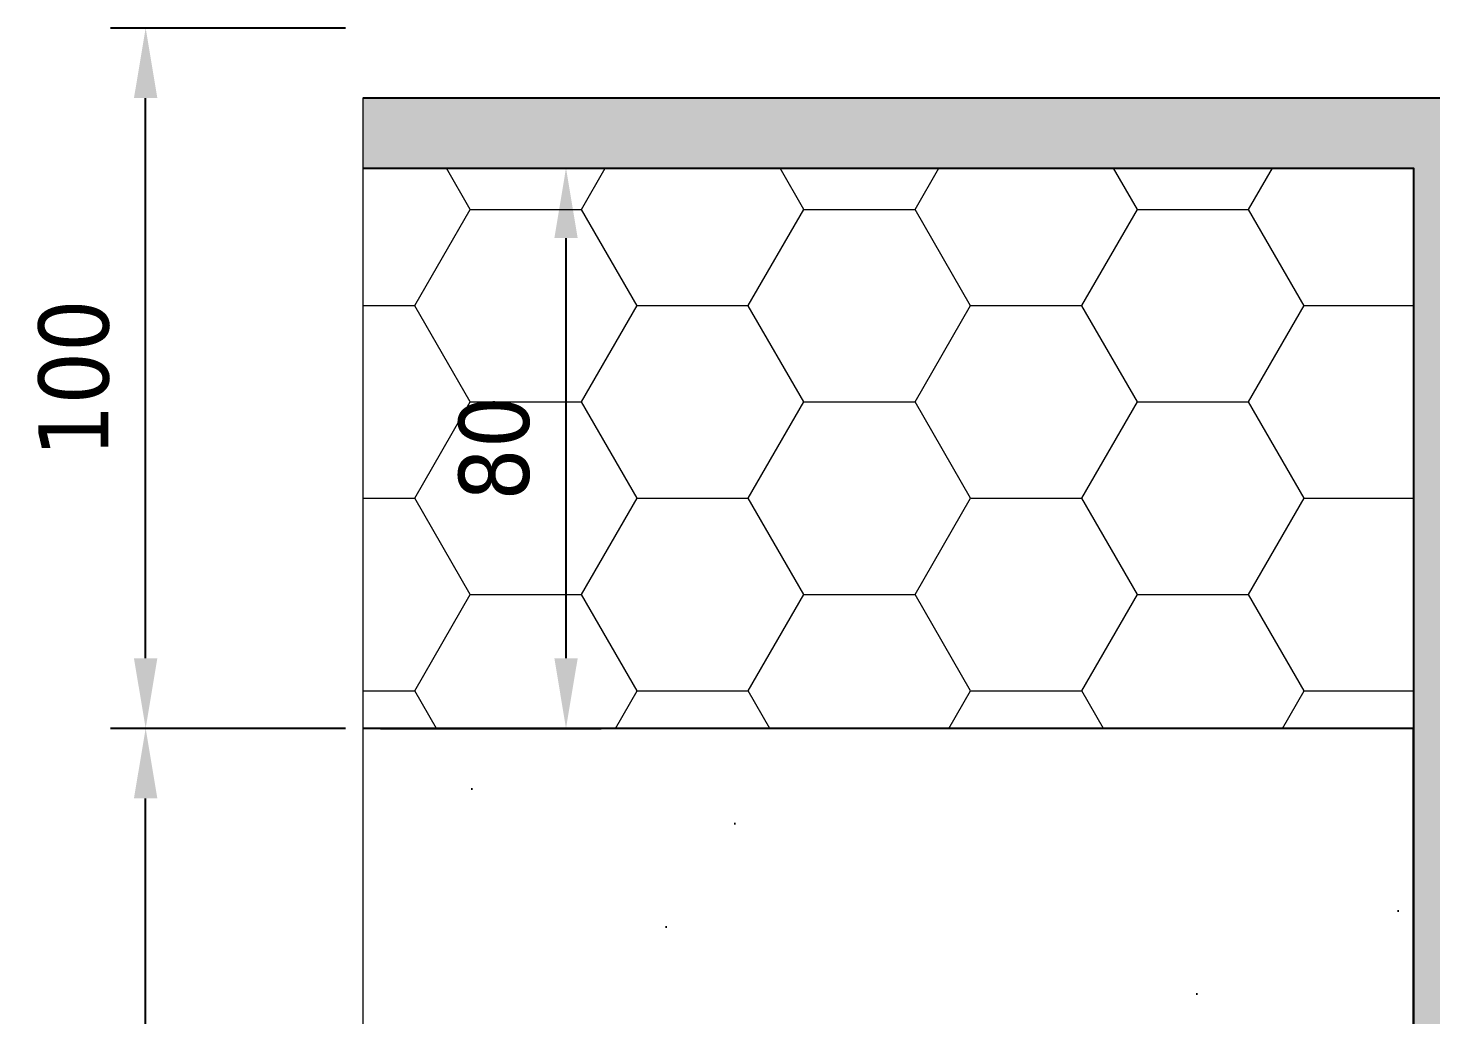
# Model space of a CAD drawing. Header units: millimetres. Extents: x -20000 to 230000, y -17405 to 24510.
# Drawn here: x 4452.2 to 4652.5, y -5713 to -5572.1 of the extents above; entities that cross this region are included whole.
import ezdxf

# ---------------------------------------------------------------- set-up
doc = ezdxf.new("R2010")
doc.units = ezdxf.units.MM
doc.header["$PDMODE"] = 35
doc.header["$PDSIZE"] = 0.5
doc.layers.get('0').update_dxf_attribs({"lineweight": 13})
doc.layers.get('Defpoints').update_dxf_attribs({"true_color": 0xc2a584})
doc.layers.add('0 - Invisible', color=43, linetype='Continuous', lineweight=0, plot=False)
doc.layers.add('1 - BETON', color=251, linetype='Continuous', lineweight=25)
doc.layers.add('1 - Isolant', color=132, linetype='Continuous', lineweight=13)
doc.styles.add('Texte Poralu', font='tahomabd.ttf')
doc.dimstyles.new('30 - 1000', dxfattribs={"dimtxt": 10, "dimasz": 10, "dimexe": 5, "dimexo": 2.5, "dimgap": 5, "dimtad": 1, "dimdec": 1, "dimtxsty": 'Texte Poralu', "dimcen": 5, "dimazin": 0, "dimtfac": 1, "dimtdec": 1, "dimtmove": 0, "dimatfit": 3, "dimfxl": 1, "dimarcsym": 0})

# ---------------------------------------------------------------- blocks, each defined once
blk = doc.blocks.new('*U841')
at = {"layer": '1 - Isolant'}
h = blk.add_hatch(dxfattribs=at)
h.set_pattern_fill('HONEY', color=256, scale=5, style=0)
h.set_pattern_definition([(0, (110, 80), (23.8125, 13.74815), [15.875, -31.75]), (120, (110, 80), (-23.8125, 13.74815), [15.875, -31.75]), (60, (110, 80), (5e-08, 27.4963), [-31.75, 15.875])])
h.paths.add_polyline_path([(-150, 0), (0, 0), (0, 80), (-150, 80)])
at = {"layer": '0 - Invisible'}
blk.add_lwpolyline([(-150, 80), (-150, 0)], dxfattribs=at)
at = {"layer": '1 - Isolant'}
blk.add_lwpolyline([(-150, 0), (0, 0), (0, 0), (0, 0), (0, 80), (-150, 80)], dxfattribs=at)
blk = doc.blocks.new('*U833')
at = {"layer": '1 - BETON'}
h = blk.add_hatch(dxfattribs=at)
h.set_pattern_fill('CONCRETE', color=256, scale=15, style=0, pattern_type=2)
h.set_pattern_definition([(50, (-50, -20), (107.59, -9.413), [11.25, -123.75]), (355, (-50, -20), (-20.813, 112.83), [9, -99]), (100.45, (-41.03, -20.78), (86.776, 103.416), [9.56, -105.17]), (46.184, (-50, 10), (160.086, -24.83), [16.875, -185.625]), (96.636, (-36.66, 7.93), (140.2, 146.12), [14.34, -157.76]), (351.184, (-50, 10), (140.2, 146.12), [13.5, -148.5]), (21, (-35, 2.5), (89.536, -60.393), [11.25, -123.75]), (326, (-35, 2.5), (36.497, 108.773), [9, -99]), (71.45, (-27.54, -2.53), (126.033, 48.38), [9.56, -105.17]), (37.5, (-50, -20), (1.824, 49.934), [0, -97.8, 0, -100.5, 0, -99.375]), (7.5, (-50, -20), (39.46, 59.162), [0, -57.3, 0, -95.55, 0, -37.875]), (327.5, (-83.45, -20), (80.0734, -3.383), [0, -37.5, 0, -117, 0, -155.25]), (317.5, (-98.45, -20), (87.478, 15.016), [0, -48.75, 0, -77.7, 0, -110.25])])
h.paths.add_polyline_path([(150, 180), (150, 0), (0, 0), (0, 180)])
at = {"layer": '0 - Invisible'}
blk.add_lwpolyline([(150, 180), (150, 0)], dxfattribs=at)
at = {"layer": '1 - BETON'}
blk.add_lwpolyline([(150, 0), (0, 0), (0, 180), (150, 180)], dxfattribs=at)
blk = doc.blocks.new('*D916')
at = {"layer": 'Defpoints', "color": 0, "lineweight": -2, "transparency": 16777216}
for p, q in [((4497.5, -5672.07), (4463.98, -5672.07)), ((4468.98, -5842.07), (4468.98, -5682.07)), ((4497.5, -5852.07), (4463.98, -5852.07))]:
    blk.add_line(p, q, dxfattribs=at)
at = {"layer": 'Defpoints', "color": 0, "transparency": 16777216}
for p in [(4468.98, -5672.07), (4500, -5672.07), (4500, -5852.07)]:
    blk.add_point(p, dxfattribs=at)
for points in [[(4467.31, -5682.07), (4470.65, -5682.07), (4468.98, -5672.07)], [(4467.31, -5842.07), (4470.65, -5842.07), (4468.98, -5852.07)]]:
    blk.add_solid(points, dxfattribs=at)
at = {"layer": 'Defpoints', "color": 0, "transparency": 16777216, "insert": (4458.75, -5762.07), "char_height": 10, "attachment_point": 5, "rotation": 90, "style": 'Texte Poralu'}
blk.add_mtext('180', dxfattribs=at)
blk = doc.blocks.new('*D919')
at = {"layer": 'Defpoints', "color": 0, "lineweight": -2, "transparency": 16777216}
for p, q in [((4497.5, -5572.07), (4463.98, -5572.07)), ((4468.98, -5662.07), (4468.98, -5582.07)), ((4497.5, -5672.07), (4463.98, -5672.07))]:
    blk.add_line(p, q, dxfattribs=at)
at = {"layer": 'Defpoints', "color": 0, "transparency": 16777216}
for p in [(4468.98, -5572.07), (4500, -5572.07), (4500, -5672.07)]:
    blk.add_point(p, dxfattribs=at)
for points in [[(4467.31, -5582.07), (4470.65, -5582.07), (4468.98, -5572.07)], [(4467.31, -5662.07), (4470.65, -5662.07), (4468.98, -5672.07)]]:
    blk.add_solid(points, dxfattribs=at)
at = {"layer": 'Defpoints', "color": 0, "transparency": 16777216, "insert": (4458.77, -5622.07), "char_height": 10, "attachment_point": 5, "rotation": 90, "style": 'Texte Poralu'}
blk.add_mtext('100', dxfattribs=at)
blk = doc.blocks.new('*D914')
at = {"layer": 'Defpoints', "color": 0, "lineweight": -2, "transparency": 16777216}
for p, q in [((4502.5, -5592.07), (4534, -5592.07)), ((4529, -5662.07), (4529, -5602.07)), ((4502.5, -5672.07), (4534, -5672.07))]:
    blk.add_line(p, q, dxfattribs=at)
at = {"layer": 'Defpoints', "color": 0, "transparency": 16777216}
for p in [(4500, -5592.07), (4529, -5592.07), (4500, -5672.07)]:
    blk.add_point(p, dxfattribs=at)
for points in [[(4527.34, -5602.07), (4530.67, -5602.07), (4529, -5592.07)], [(4527.34, -5662.07), (4530.67, -5662.07), (4529, -5672.07)]]:
    blk.add_solid(points, dxfattribs=at)
at = {"layer": 'Defpoints', "color": 0, "transparency": 16777216, "insert": (4518.78, -5632.07), "char_height": 10, "attachment_point": 5, "rotation": 90, "style": 'Texte Poralu'}
blk.add_mtext('80', dxfattribs=at)
blk = doc.blocks.new('*U929')
at = {"layer": '1 - BETON'}
h = blk.add_hatch(dxfattribs=at)
h.set_pattern_fill('AR-SAND', color=256, scale=0.1)
h.set_pattern_definition([(37.5, (50, -60), (-0.160003, 4.89413), [0, -3.8608, 0, -4.318, 0, -4.1275]), (7.5, (50, -60), (4.49523, 7.16825), [0, -2.0828, 0, -3.4798, 0, -1.3335]), (327.5, (46.8757, -60), (7.909924, 0.01437), [0, -1.27, 0, -4.572, 0, -5.969]), (317.5, (46.876, -60), (7.63556, 2.2293), [0, -0.635, 0, -2.9972, 0, -3.429])])
h.paths.add_polyline_path([(-150, 10), (-150, 0), (0, 0), (0, -260), (10, -260), (10, 10)])
at = {"layer": '0 - Invisible'}
blk.add_lwpolyline([(-150, 10), (-150, 0)], dxfattribs=at)
at = {"layer": '1 - BETON'}
blk.add_lwpolyline([(-150, 0), (0, 0), (0, -260), (10, -260), (10, 10), (-150, 10)], dxfattribs=at)

msp = doc.modelspace()

# ---------------------------------------------------------------- block references
for name, p, rotation in [('*U929', (4650, -5592.07), 359.999945520069), ('*U841', (4650, -5672.07), 4.014127135292442e-05)]:
    msp.add_blockref(name, p, dxfattribs=dict(rotation=rotation))
at = {"xscale": -1}
msp.add_blockref('*U833', (4650, -5852.07), dxfattribs=at)

# ---------------------------------------------------------------- dimensions: what is measured, and where the dimension line sits
at = {"layer": 'Defpoints'}
for base, p1, p2, picture, middle in [((4468.98, -5572.07), (4500, -5672.07), (4500, -5572.07), '*D919', (4458.77, -5622.07)), ((4529, -5592.07), (4500, -5672.07), (4500, -5592.07), '*D914', (4518.78, -5632.07)), ((4468.98, -5672.07), (4500, -5852.07), (4500, -5672.07), '*D916', (4458.75, -5762.07))]:
    dim = msp.add_linear_dim(base=base, p1=p1, p2=p2, angle=90, dimstyle='30 - 1000', dxfattribs=at)
    dim.commit()
    dim.dimension.update_dxf_attribs({"geometry": picture, "text_midpoint": middle})

doc.saveas('drawing.dxf')
